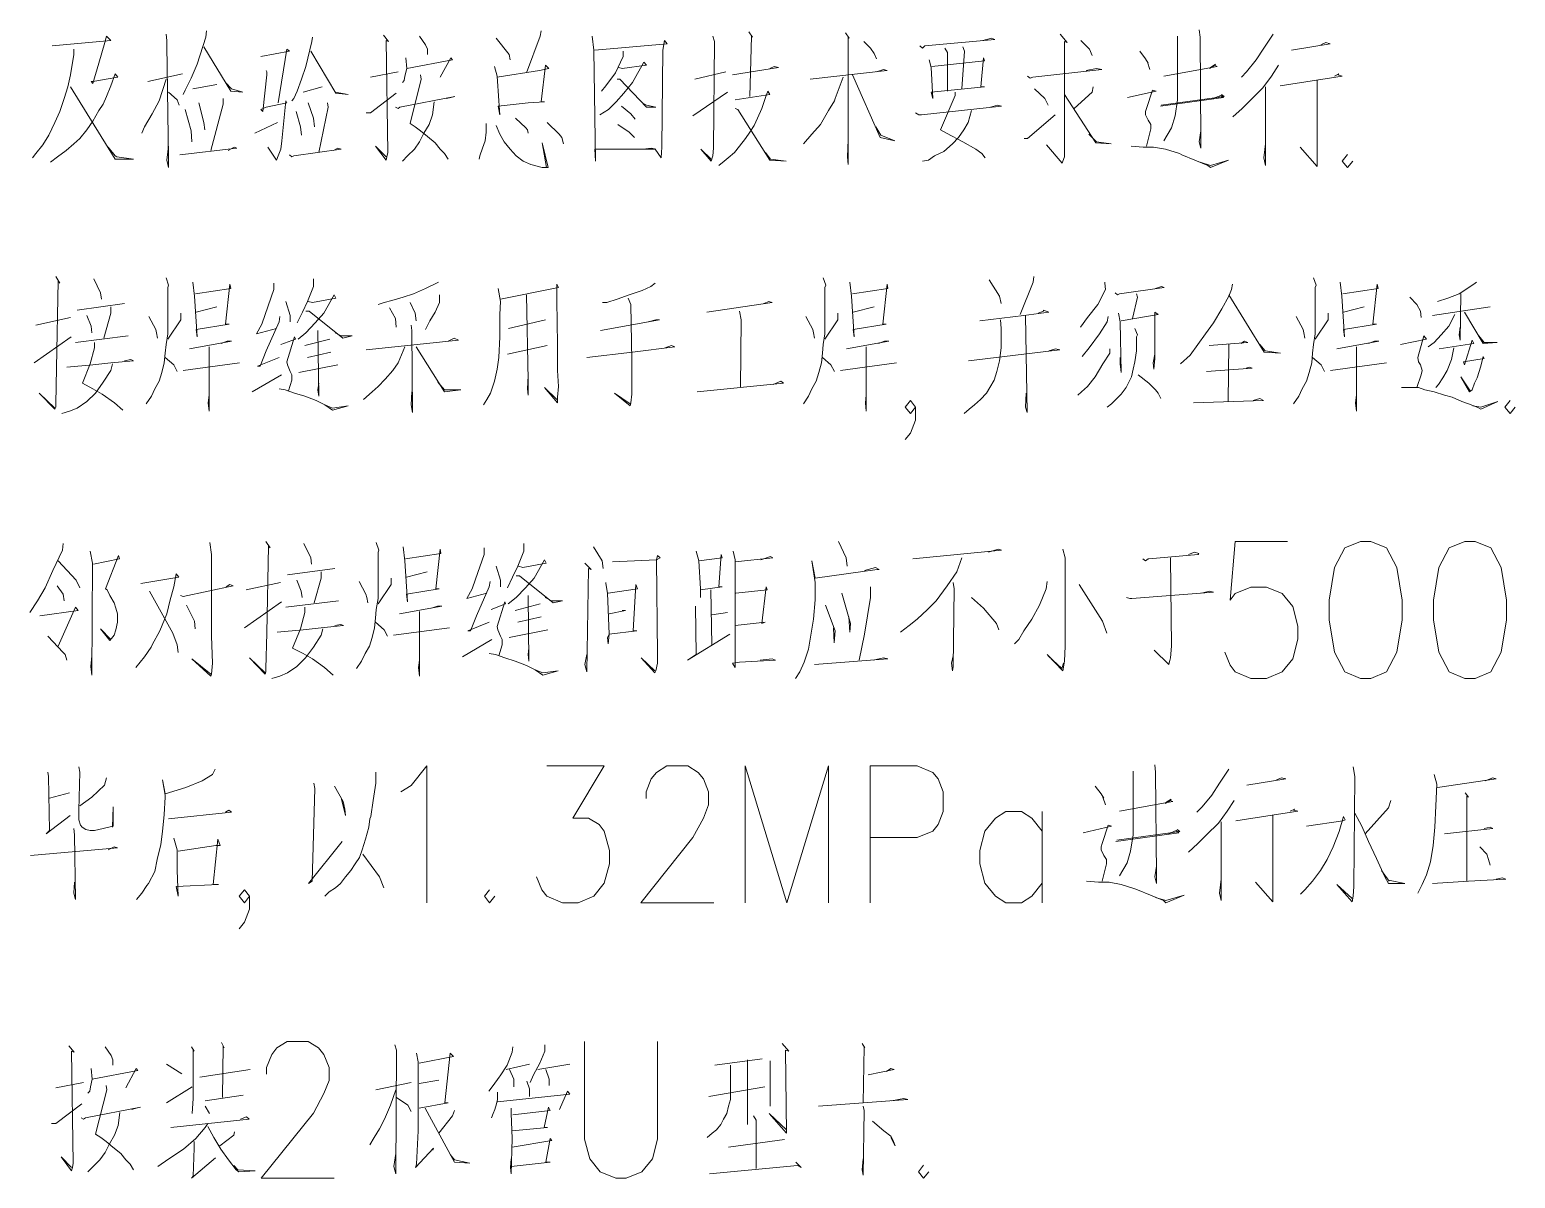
# Model space of a CAD drawing. Header units: millimetres. Extents: x 0 to 829, y 0 to 586.
# Drawn here: x 649.1 to 702.6, y 234.6 to 276 of the extents above; entities that cross this region are included whole.
import ezdxf

# ---------------------------------------------------------------- set-up
doc = ezdxf.new("R2010")
doc.units = ezdxf.units.MM

msp = doc.modelspace()

# ---------------------------------------------------------------- linework, layer by layer
at = {"color": 0, "lineweight": 0}
for points in [[(649.887222, 275.378333), (652.000361, 275.572361), (651.845139, 275.727583), (651.781639, 275.49475), (651.562917, 274.757444), (651.347722, 274.020139), (651.284222, 274.09775), (651.347722, 274.09775), (652.247306, 274.252972), (652.155583, 274.369389), (652.000361, 273.942528), (651.845139, 273.554472), (651.718139, 273.282833), (651.562917, 273.05), (651.347722, 272.661944), (651.129, 272.3515), (650.882056, 272.041056), (650.663333, 271.847028), (650.384639, 271.614194), (650.074194, 271.381361), (649.82725, 271.187333)], [(653.9865, 275.805194), (654.01825, 275.572361), (654.01825, 275.417139), (654.078222, 271.30375), (654.078222, 270.993306), (654.01825, 271.264944), (654.078222, 271.769417)], [(655.447, 275.921611), (655.41525, 275.688778), (655.104806, 274.718639), (654.886083, 274.214167), (654.670889, 273.787306), (654.607389, 273.632083)], [(659.264056, 275.688778), (659.235833, 275.533556), (659.017111, 274.641028), (658.861889, 274.175361), (658.706667, 273.7485), (658.583194, 273.476861), (658.519694, 273.39925)], [(661.811111, 275.766389), (661.998083, 275.533556), (661.906361, 275.572361), (661.966333, 271.536583), (661.934583, 271.381361), (661.906361, 271.264944), (661.532417, 271.769417), (661.906361, 271.381361)], [(663.116389, 275.727583), (663.331583, 275.417139), (663.395083, 275.261917), (663.395083, 275.067889)], [(665.878639, 275.649972), (666.344306, 275.067889), (666.376056, 274.873861)], [(667.494361, 275.921611), (667.462611, 275.727583), (666.965194, 274.408194)], [(669.325278, 275.727583), (669.388778, 275.223111), (669.452278, 271.226139), (669.420528, 271.653), (671.625389, 271.653), (671.470167, 271.691806), (671.159722, 271.653)], [(669.420528, 275.223111), (672.027556, 275.455944), (671.935833, 275.572361), (671.872333, 275.223111), (671.840583, 271.730611), (671.812361, 271.342556), (671.593639, 271.653)], [(673.675028, 275.727583), (673.735, 275.533556), (673.70325, 271.691806), (673.675028, 271.420167), (673.611528, 271.226139), (673.237583, 271.653), (673.611528, 271.30375)], [(674.976778, 275.882806), (675.103778, 275.688778), (675.072028, 275.727583), (675.008528, 273.554472)], [(678.455167, 275.844), (678.578639, 275.649972), (678.550417, 275.727583), (678.550417, 271.109722), (678.518667, 271.381361), (678.550417, 272.00225)], [(679.107806, 275.533556), (679.35475, 275.300722), (679.48175, 275.106694), (679.573472, 274.912667)], [(681.125694, 275.378333), (681.220944, 275.300722), (681.312667, 275.378333), (683.827972, 275.611167), (683.7045, 275.649972), (683.394056, 275.572361)], [(686.188056, 275.805194), (686.435, 275.49475), (686.343278, 275.533556), (686.343278, 271.924639), (686.343278, 271.653), (686.343278, 271.381361), (686.279778, 271.226139), (686.251556, 271.148528), (685.690639, 271.808222)], [(686.932417, 275.572361), (687.242861, 275.261917), (687.338111, 275.029083)], [(690.410806, 275.727583), (690.410806, 274.291778), (690.410806, 274.214167), (690.410806, 273.438056), (690.319083, 272.855972), (690.192083, 272.429111), (689.913389, 271.963444)], [(691.186917, 275.960417), (691.218667, 275.688778), (691.250417, 272.00225), (691.250417, 271.691806), (691.186917, 271.924639), (691.250417, 272.312694)], [(693.857444, 275.805194), (693.51525, 275.300722), (693.236556, 274.873861), (692.894361, 274.447), (692.707389, 274.252972)], [(650.663333, 275.261917), (650.663333, 275.067889), (650.539861, 274.330583), (650.448139, 273.903722), (650.321139, 273.476861), (650.165917, 273.011194), (649.982472, 272.623139), (649.76375, 272.157472), (649.545028, 271.808222), (649.298083, 271.497778), (649.174611, 271.342556)], [(655.35175, 275.339528), (656.314833, 273.7485), (656.74875, 273.709694), (656.346583, 273.826111), (656.127861, 274.058944)], [(657.401389, 274.990278), (658.427972, 275.184306), (658.332722, 275.261917), (658.022278, 273.321639)], [(659.204083, 275.184306), (660.103667, 273.670889), (660.537583, 273.632083), (660.071917, 273.709694)], [(670.443583, 275.184306), (670.443583, 274.990278), (670.164889, 274.408194), (669.822694, 273.942528), (669.667472, 273.7485)], [(682.025278, 275.300722), (682.120528, 275.1455), (682.120528, 273.7485)], [(682.677917, 275.339528), (682.741417, 275.184306), (682.646167, 273.826111)], [(689.045556, 275.184306), (689.26075, 274.912667), (689.356, 274.757444)], [(694.510083, 275.223111), (695.907083, 275.455944), (695.751861, 275.49475), (695.564889, 275.417139)], [(657.588361, 274.485806), (657.620111, 274.447), (657.620111, 274.330583), (657.464889, 273.011194), (657.401389, 273.088806), (657.588361, 273.166417), (658.332722, 273.321639), (658.3045, 273.39925), (658.149278, 271.963444), (658.117528, 271.653), (658.022278, 271.420167), (657.962306, 271.264944), (657.651861, 271.730611)], [(661.345444, 274.252972), (662.340278, 274.447)], [(662.618972, 274.951472), (662.650722, 274.563417), (662.587222, 274.291778), (662.555472, 274.136556), (662.4955, 274.058944)], [(662.650722, 274.563417), (664.294667, 274.873861), (664.234694, 274.951472), (663.86075, 274.252972)], [(665.818667, 274.641028), (665.910389, 274.291778), (665.973889, 273.39925), (666.002111, 272.894778), (665.942139, 273.205222), (667.028694, 273.321639), (667.617833, 273.360444), (667.494361, 273.360444), (667.649583, 274.679833), (667.773056, 274.563417), (667.430861, 274.485806), (665.910389, 274.252972)], [(670.288361, 274.602222), (670.411833, 274.563417), (671.283194, 274.679833), (671.187944, 274.79625), (670.785778, 274.058944), (670.475333, 273.670889), (670.196639, 273.360444), (669.917944, 273.088806), (669.6075, 272.894778)], [(673.022389, 274.175361), (674.140694, 274.447)], [(674.387639, 274.330583), (676.035111, 274.602222), (675.879889, 274.641028), (675.724667, 274.563417)], [(677.181639, 274.175361), (679.947417, 274.485806), (679.820417, 274.524611), (679.573472, 274.447)], [(681.467889, 274.873861), (681.531389, 274.602222), (681.591361, 273.476861), (681.531389, 273.709694), (683.454028, 273.903722), (683.330556, 273.903722), (683.425806, 274.951472), (683.454028, 274.835056), (681.559611, 274.641028)], [(685.00625, 274.291778), (685.1015, 274.214167), (685.193222, 274.252972), (687.676778, 274.524611), (687.493333, 274.563417), (687.119389, 274.485806)], [(689.32425, 274.79625), (689.415972, 274.524611)], [(689.913389, 274.291778), (691.839556, 274.641028), (691.747833, 274.679833), (691.776056, 274.718639), (691.592611, 274.602222)], [(689.913389, 274.291778), (691.839556, 274.641028), (691.747833, 274.679833), (691.560861, 274.563417)], [(694.044417, 274.679833), (693.797472, 274.291778), (693.4835, 273.864917), (693.049583, 273.438056), (692.739139, 273.127611), (692.396944, 272.817167)], [(650.539861, 273.903722), (652.155583, 271.30375), (652.808222, 271.30375), (652.215556, 271.381361), (652.155583, 271.420167), (651.905111, 271.730611)], [(653.9865, 274.175361), (653.739556, 273.39925), (653.489083, 272.933583), (653.210389, 272.467917), (653.118667, 272.235083)], [(653.333861, 274.09775), (654.575639, 274.369389)], [(654.949583, 273.826111), (655.817417, 273.981333)], [(659.60625, 273.903722), (658.925389, 273.709694)], [(663.148139, 274.330583), (663.176361, 274.175361), (662.774194, 272.584333), (662.961167, 272.467917), (663.148139, 272.312694), (663.395083, 272.118667), (663.673778, 271.885833), (663.86075, 271.653), (664.015972, 271.497778), (664.139444, 271.30375)], [(670.228389, 274.175361), (670.320111, 274.175361), (671.283194, 273.166417), (671.625389, 273.166417), (671.283194, 273.244028), (671.127972, 273.321639)], [(678.363444, 274.252972), (678.08475, 273.476861), (678.053, 273.39925), (677.834278, 273.05), (677.555583, 272.545528), (677.245139, 272.196278), (676.934694, 271.847028)], [(678.705639, 274.330583), (679.696944, 272.079861), (680.226111, 271.963444), (679.728694, 272.157472), (679.541722, 272.467917)], [(687.366333, 273.903722), (687.338111, 273.709694), (686.685472, 273.127611)], [(693.57875, 273.903722), (693.57875, 271.070917), (693.51525, 271.342556), (693.57875, 271.847028)], [(694.107917, 273.942528), (696.341, 274.291778), (696.185778, 274.330583), (696.217528, 274.369389), (696.062306, 274.291778)], [(695.441417, 274.136556), (695.441417, 272.584333), (695.441417, 271.264944), (695.441417, 271.032111), (694.820528, 271.730611)], [(654.078222, 273.709694), (654.388667, 273.438056), (654.452167, 273.244028)], [(656.036139, 273.476861), (656.036139, 273.282833), (655.602222, 271.614194)], [(661.190222, 272.972389), (661.345444, 272.972389), (662.276778, 273.670889)], [(662.245028, 273.166417), (662.340278, 273.127611), (662.40025, 273.166417), (664.389917, 273.554472), (664.234694, 273.515667), (664.079472, 273.476861)], [(672.958889, 272.855972), (674.200667, 273.709694)], [(674.479361, 273.438056), (675.724667, 273.632083), (675.661167, 273.7485), (675.569444, 273.515667), (675.442444, 273.127611), (675.287222, 272.778361), (675.16375, 272.506722), (675.008528, 272.273889), (674.853306, 272.041056), (674.638111, 271.769417), (674.451139, 271.536583), (674.232417, 271.342556), (674.077194, 271.226139), (673.890222, 271.070917)], [(682.399222, 273.709694), (682.399222, 273.593278), (681.870056, 272.3515), (682.088778, 272.235083), (682.677917, 271.924639), (683.143583, 271.653), (683.362306, 271.497778), (683.485778, 271.342556)], [(685.256722, 273.826111), (685.630667, 273.476861), (685.754139, 273.244028)], [(686.343278, 273.632083), (687.461583, 271.885833), (688.018972, 271.847028), (687.493333, 271.924639), (687.211111, 272.196278)], [(688.611639, 273.515667), (689.634694, 273.7485), (689.511222, 273.787306), (689.2925, 273.127611), (689.26075, 273.011194), (689.26075, 272.894778), (689.356, 272.70075), (689.447722, 272.545528), (689.447722, 272.390306), (689.2925, 271.769417)], [(689.789917, 273.205222), (692.058278, 273.515667), (691.963028, 273.593278), (691.684333, 273.476861)], [(689.821667, 273.244028), (692.0865, 273.554472), (691.994778, 273.632083)], [(654.670889, 273.088806), (654.886083, 272.312694), (654.917833, 271.924639)], [(655.164778, 273.321639), (655.35175, 272.623139), (655.3835, 272.3515)], [(658.674917, 273.011194), (658.830139, 272.467917), (658.861889, 272.157472)], [(659.108833, 273.321639), (659.295806, 272.778361), (659.327556, 272.467917)], [(659.793222, 273.321639), (659.824972, 273.166417), (659.482778, 271.536583)], [(663.645556, 273.360444), (663.582056, 272.894778), (663.458583, 272.545528), (663.271611, 272.235083), (663.116389, 271.924639), (662.929417, 271.653), (662.682472, 271.420167), (662.4955, 271.226139)], [(670.383611, 273.205222), (670.722278, 272.933583), (670.8775, 272.739556)], [(674.479361, 273.127611), (674.574611, 273.088806), (675.724667, 271.264944), (676.313806, 271.226139), (675.752889, 271.30375), (675.569444, 271.536583)], [(680.970472, 272.972389), (681.093944, 272.894778), (681.189194, 272.894778), (684.074917, 273.205222), (683.919694, 273.244028), (683.67275, 273.166417)], [(682.988361, 273.05), (682.864889, 272.623139), (682.709667, 272.3515), (682.522694, 272.079861), (682.3075, 271.847028), (681.997056, 271.575389), (681.654861, 271.420167), (681.436139, 271.264944), (681.220944, 271.226139)], [(684.882778, 272.041056), (685.00625, 272.041056), (686.001083, 272.894778)], [(657.186194, 272.235083), (657.994056, 272.623139)], [(665.508222, 272.584333), (665.508222, 272.273889), (665.476472, 271.963444), (665.381222, 271.691806), (665.2895, 271.420167), (665.25775, 271.30375)], [(665.878639, 272.506722), (666.002111, 272.196278), (666.157333, 271.924639), (666.376056, 271.653), (666.594778, 271.420167), (666.841722, 271.226139), (667.120417, 271.109722), (667.526111, 270.993306), (667.741306, 270.993306), (667.526111, 271.885833), (667.681333, 270.993306), (667.713083, 270.993306)], [(666.563028, 272.778361), (666.936972, 272.429111), (666.996944, 272.3515), (667.028694, 272.235083)], [(667.713083, 272.623139), (668.147, 272.196278), (668.238722, 272.079861), (668.302222, 271.847028)], [(670.256611, 272.545528), (670.662306, 272.273889), (670.849278, 272.079861)], [(688.735111, 271.769417), (689.169028, 271.730611), (689.542972, 271.730611), (689.976889, 271.653), (690.474306, 271.497778), (690.566028, 271.458972), (691.031694, 271.264944), (691.497361, 271.070917), (691.592611, 270.993306), (692.241722, 271.264944), (691.592611, 271.070917), (691.218667, 271.187333)], [(654.483917, 271.458972), (656.533556, 271.691806), (656.438306, 271.730611), (656.223111, 271.614194)], [(658.427972, 271.458972), (658.519694, 271.381361), (658.583194, 271.420167), (660.290639, 271.653), (660.167167, 271.691806), (660.011944, 271.614194)], [(696.5315, 271.4625), (696.341, 271.229667), (696.5315, 270.993306), (696.718472, 271.229667)], [(650.010694, 267.066889), (650.165917, 266.834056), (650.105944, 266.911667), (650.042444, 263.768417), (650.010694, 262.487833), (650.010694, 262.371417), (649.982472, 262.293806), (649.421556, 262.875889), (649.982472, 262.332611)], [(651.379472, 266.989278), (651.626417, 266.484806), (651.658167, 266.251972)], [(653.9865, 267.028083), (654.078222, 266.756444), (654.05, 266.678833), (654.05, 265.553472), (654.05, 265.010194), (653.9865, 264.622139), (653.95475, 264.311694), (653.923, 263.962444), (653.831278, 263.613194), (653.739556, 263.30275), (653.584333, 263.031111), (653.457333, 262.759472), (653.273889, 262.487833)], [(659.295806, 266.989278), (659.295806, 266.717639), (659.080611, 266.174361), (658.893639, 265.786306), (658.706667, 265.39825)], [(677.647306, 267.028083), (677.742556, 266.756444), (677.710806, 266.678833), (677.710806, 265.553472), (677.710806, 265.010194), (677.647306, 264.622139), (677.619083, 264.311694), (677.587333, 263.962444), (677.492083, 263.613194), (677.400361, 263.30275), (677.245139, 263.031111), (677.121667, 262.759472), (676.934694, 262.487833)], [(684.060806, 266.09675), (683.997306, 266.368389), (683.626889, 266.950472)], [(685.239083, 267.066889), (685.207333, 266.872861), (684.741667, 265.708694)], [(695.300306, 267.028083), (695.395556, 266.756444), (695.363806, 266.678833), (695.363806, 265.553472), (695.363806, 265.010194), (695.300306, 264.622139), (695.268556, 264.311694), (695.240333, 263.962444), (695.145083, 263.613194), (695.053361, 263.30275), (694.898139, 263.031111), (694.774667, 262.759472), (694.587694, 262.487833)], [(654.949583, 266.872861), (655.009556, 266.368389), (655.104806, 264.893778), (655.073056, 265.165417), (656.254861, 265.359444), (656.127861, 265.359444), (656.283083, 266.79525), (656.314833, 266.640028), (655.041306, 266.446)], [(657.867056, 266.834056), (657.867056, 266.601222), (657.556611, 265.708694), (657.433139, 265.359444), (657.246167, 265.010194), (657.962306, 265.204222)], [(659.108833, 266.174361), (659.264056, 266.135556), (660.103667, 266.290778), (660.040167, 266.407194), (659.66975, 265.7475), (659.359306, 265.39825), (659.017111, 265.049), (658.738417, 264.816167)], [(663.800778, 266.872861), (663.331583, 266.640028), (662.897667, 266.446), (662.52725, 266.329583), (662.121556, 266.213167), (661.842861, 266.135556), (661.624139, 266.057944)], [(663.829, 266.407194), (663.829, 266.135556), (663.673778, 265.786306), (663.486806, 265.475861), (663.331583, 265.165417)], [(665.942139, 266.640028), (666.033861, 266.174361), (666.002111, 265.708694), (666.002111, 264.893778), (665.973889, 264.156472), (665.910389, 263.729611), (665.818667, 263.30275), (665.663444, 262.875889), (665.536444, 262.643056), (665.412972, 262.449028)], [(666.033861, 266.251972), (668.11525, 266.678833), (668.05175, 266.79525), (668.05175, 266.213167), (668.0835, 264.622139), (668.0835, 263.807222), (668.0835, 263.690806), (668.11525, 263.108722), (668.0835, 262.720667), (668.0835, 262.526639), (667.617833, 263.069917), (668.05175, 262.643056)], [(666.965194, 266.407194), (667.028694, 263.341556), (667.028694, 262.798278), (666.996944, 263.031111), (667.028694, 263.496778)], [(671.593639, 266.834056), (671.438417, 266.717639), (671.127972, 266.562417), (670.662306, 266.407194), (670.228389, 266.251972), (669.854444, 266.135556), (669.699222, 266.135556)], [(678.610389, 266.872861), (678.673889, 266.368389), (678.765611, 264.893778), (678.733861, 265.165417), (679.915667, 265.359444), (679.792194, 265.359444), (679.947417, 266.79525), (679.975639, 266.640028), (678.705639, 266.446)], [(687.786139, 266.872861), (687.786139, 266.834056), (687.817889, 266.601222), (687.539194, 266.057944), (687.16525, 265.592278), (686.918306, 265.243028)], [(688.160083, 266.484806), (688.251806, 266.407194), (688.315306, 266.446), (689.9275, 266.678833), (689.835778, 266.717639), (689.617056, 266.640028)], [(688.936194, 266.446), (688.967944, 266.329583), (688.780972, 265.553472)], [(692.382833, 266.79525), (692.351083, 266.601222), (692.259361, 266.368389), (692.008889, 265.902722), (691.698444, 265.39825), (691.41975, 265.010194), (691.141056, 264.622139), (690.858833, 264.234083), (690.520167, 263.923639)], [(692.259361, 266.407194), (693.529361, 264.3505), (694.122028, 264.311694), (693.561111, 264.389306), (693.374139, 264.622139)], [(696.263389, 266.872861), (696.326889, 266.368389), (696.418611, 264.893778), (696.386861, 265.165417), (697.568667, 265.359444), (697.445194, 265.359444), (697.600417, 266.79525), (697.628639, 266.640028), (696.355111, 266.446)], [(701.170528, 266.872861), (701.075278, 266.79525), (700.549639, 266.446), (700.143944, 266.290778), (699.773528, 266.174361)], [(700.609611, 266.446), (700.581389, 264.777361), (700.549639, 264.971389), (700.581389, 265.243028)], [(650.786806, 265.863917), (652.49425, 266.09675)], [(652.000361, 265.980333), (652.000361, 265.7475), (651.749889, 264.854972)], [(655.073056, 265.786306), (655.817417, 265.980333)], [(658.3045, 266.174361), (658.459722, 265.669889), (658.459722, 265.437056)], [(662.029833, 265.941528), (662.245028, 265.553472), (662.276778, 265.243028)], [(662.774194, 266.135556), (662.961167, 265.7475), (662.992917, 265.475861)], [(670.630556, 266.290778), (670.722278, 266.057944), (670.754028, 264.040056), (670.754028, 263.380361), (670.754028, 262.837083), (670.722278, 262.526639), (670.694056, 262.410222), (670.133139, 262.875889), (670.694056, 262.487833)], [(673.456306, 265.786306), (675.816389, 266.135556), (675.692917, 266.174361), (675.505944, 266.09675)], [(678.733861, 265.786306), (679.48175, 265.980333)], [(696.386861, 265.786306), (697.13475, 265.980333)], [(698.778694, 266.329583), (699.025639, 266.057944), (699.152639, 265.825111), (699.180861, 265.592278)], [(699.586556, 265.669889), (701.667944, 265.980333)], [(649.298083, 265.320639), (650.539861, 265.592278)], [(651.129, 265.669889), (651.284222, 265.281833), (651.315972, 265.049)], [(653.365611, 265.631083), (653.612556, 265.165417), (653.644306, 265.049), (653.676056, 264.854972)], [(654.515667, 265.7475), (654.515667, 265.514667), (654.05, 264.816167)], [(658.085778, 265.631083), (658.054028, 265.437056), (657.588361, 264.389306), (657.369639, 263.846028), (657.277917, 263.846028), (658.054028, 264.156472)], [(659.017111, 265.825111), (659.140583, 265.825111), (660.350611, 264.854972), (660.692806, 264.932583), (660.290639, 264.932583), (660.071917, 265.049)], [(667.649583, 265.514667), (666.312556, 265.204222)], [(669.635722, 265.126611), (671.748861, 265.514667), (671.625389, 265.514667), (671.343167, 265.437056)], [(674.634583, 265.825111), (674.698083, 265.514667), (674.666333, 263.069917)], [(677.026417, 265.631083), (677.276889, 265.165417), (677.305111, 265.049), (677.336861, 264.854972)], [(678.176472, 265.7475), (678.176472, 265.514667), (677.710806, 264.816167)], [(684.029056, 265.514667), (684.060806, 265.204222), (684.060806, 264.505722), (683.997306, 264.040056), (683.905583, 263.652), (683.810333, 263.341556), (683.655111, 263.069917), (683.531639, 262.875889), (683.316444, 262.643056), (683.097722, 262.449028), (682.91075, 262.293806), (682.723778, 262.138583)], [(683.284694, 265.475861), (684.868667, 265.669889), (685.76825, 265.786306), (685.581278, 265.863917), (685.581278, 265.825111), (685.394306, 265.7475)], [(684.928639, 265.669889), (684.992139, 262.177389), (684.928639, 262.371417), (684.960389, 262.875889)], [(687.909611, 265.631083), (687.877861, 265.437056), (687.599167, 265.010194), (687.22875, 264.505722), (686.978278, 264.195278)], [(688.283556, 265.7475), (688.343528, 265.437056), (688.375278, 263.613194), (688.343528, 263.923639), (688.343528, 264.156472)], [(688.375278, 265.475861), (689.712306, 265.708694), (689.588833, 265.786306), (689.588833, 265.592278), (689.588833, 264.117667), (689.557083, 263.729611), (689.525333, 263.962444), (689.588833, 264.272889)], [(694.679417, 265.631083), (694.929889, 265.165417), (694.958111, 265.049), (694.989861, 264.854972)], [(695.829472, 265.7475), (695.829472, 265.514667), (695.363806, 264.816167)], [(700.394417, 265.708694), (700.175694, 265.281833), (699.897, 264.971389), (699.646528, 264.69975), (699.431333, 264.544528)], [(700.736611, 265.786306), (701.417472, 264.660944), (701.914889, 264.69975), (701.449222, 264.69975), (701.26225, 264.932583)], [(649.234583, 263.962444), (650.571611, 264.893778)], [(650.726833, 264.69975), (652.62125, 264.932583)], [(658.117528, 264.622139), (658.643167, 264.816167), (658.614944, 264.893778), (658.332722, 264.00125), (658.364472, 263.884833), (658.459722, 263.652), (658.519694, 263.535583), (658.519694, 263.341556), (658.396222, 262.9535)], [(659.884944, 264.816167), (658.985361, 264.583333)], [(659.451028, 265.126611), (659.482778, 262.759472), (659.451028, 262.992306), (659.482778, 263.225139)], [(661.190222, 264.428111), (664.513389, 264.777361), (664.358167, 264.854972), (664.139444, 264.738556)], [(662.805944, 265.320639), (662.837694, 265.126611), (662.865917, 262.177389), (662.805944, 262.449028), (662.837694, 262.914694)], [(688.872694, 265.204222), (688.967944, 264.971389), (688.936194, 264.893778), (688.936194, 264.389306), (688.872694, 264.00125), (688.812722, 263.729611), (688.749222, 263.457972), (688.653972, 263.263944), (688.56225, 263.069917), (688.375278, 262.837083), (688.220056, 262.681861), (688.033083, 262.487833), (687.877861, 262.371417)], [(698.4365, 264.622139), (699.367833, 264.816167), (699.276111, 264.932583), (699.057389, 264.156472), (699.089139, 264.00125), (699.152639, 263.884833), (699.212611, 263.690806), (699.180861, 263.535583), (699.025639, 263.069917)], [(651.407694, 264.69975), (651.407694, 264.505722), (651.252472, 263.923639), (650.973778, 263.225139), (651.347722, 263.031111), (651.689917, 262.837083), (652.123833, 262.526639), (652.434278, 262.255)], [(654.826111, 264.466917), (656.346583, 264.738556), (656.191361, 264.738556), (655.972639, 264.660944)], [(655.538722, 264.544528), (655.538722, 262.216194), (655.506972, 262.526639), (655.538722, 262.798278)], [(659.080611, 264.156472), (659.916694, 264.3505)], [(662.587222, 264.544528), (662.340278, 263.962444), (662.153306, 263.690806), (661.874611, 263.380361), (661.624139, 263.108722), (661.408944, 262.914694), (661.0985, 262.643056)], [(662.992917, 264.544528), (664.015972, 262.914694), (664.605111, 262.992306), (664.015972, 262.992306), (663.769028, 263.263944)], [(666.284333, 264.272889), (667.713083, 264.583333)], [(669.138306, 264.156472), (670.785778, 264.3505), (672.30625, 264.544528), (672.182778, 264.583333), (671.964056, 264.505722)], [(678.486917, 264.466917), (680.007389, 264.738556), (679.852167, 264.738556), (679.636972, 264.660944)], [(679.199528, 264.544528), (679.199528, 262.216194), (679.171306, 262.526639), (679.199528, 262.798278)], [(682.879, 264.040056), (686.170417, 264.428111), (686.015194, 264.466917), (685.76825, 264.389306)], [(687.973111, 264.466917), (687.973111, 264.311694), (687.722639, 263.923639), (687.443944, 263.457972), (687.16525, 263.108722), (686.946528, 262.914694), (686.823056, 262.798278)], [(691.543222, 264.583333), (692.940222, 264.69975), (692.81675, 264.738556), (692.693278, 264.660944)], [(692.259361, 264.622139), (692.227611, 262.565444)], [(696.139917, 264.466917), (697.660389, 264.738556), (697.505167, 264.738556), (697.289972, 264.660944)], [(696.852528, 264.544528), (696.852528, 262.216194), (696.820778, 262.526639), (696.852528, 262.798278)], [(700.362667, 264.505722), (700.270944, 264.078861), (700.115722, 263.690806), (699.9605, 263.419167), (699.805278, 263.186333), (699.710028, 263.069917)], [(699.8335, 264.466917), (701.075278, 264.660944), (701.015306, 264.777361), (700.736611, 263.884833), (700.704861, 264.00125), (701.449222, 264.117667), (701.417472, 264.195278), (701.32575, 263.846028), (701.202278, 263.419167), (701.107028, 263.225139), (701.015306, 262.992306), (700.920056, 262.914694), (700.609611, 263.457972), (700.951806, 262.9535)], [(652.060333, 263.923639), (652.000361, 263.690806), (651.718139, 263.263944), (651.439444, 262.875889), (651.129, 262.565444), (650.786806, 262.332611), (650.508111, 262.216194), (650.229417, 262.138583)], [(650.416389, 263.807222), (651.347722, 263.884833), (652.000361, 263.962444), (652.808222, 264.040056), (652.712972, 264.078861), (652.49425, 264.040056)], [(653.95475, 264.156472), (654.265194, 263.884833), (654.388667, 263.652)], [(654.607389, 263.690806), (656.625278, 263.962444)], [(660.167167, 263.884833), (658.770167, 263.613194)], [(677.619083, 264.156472), (677.929528, 263.884833), (678.053, 263.652)], [(678.268194, 263.690806), (680.289611, 263.962444)], [(691.4515, 263.652), (693.095444, 263.768417), (693.003722, 263.807222), (692.88025, 263.768417)], [(695.268556, 264.156472), (695.579, 263.884833), (695.706, 263.652)], [(695.921194, 263.690806), (697.939083, 263.962444)], [(657.090944, 262.914694), (658.14575, 263.535583)], [(673.114111, 262.914694), (676.218556, 263.225139), (676.126833, 263.30275), (675.848139, 263.186333)], [(688.996167, 263.535583), (689.370111, 263.225139), (689.617056, 262.992306), (689.712306, 262.875889), (689.804028, 262.681861)], [(658.054028, 263.031111), (658.27275, 262.992306), (658.614944, 262.875889), (658.985361, 262.759472), (659.391056, 262.60425), (659.7015, 262.449028), (659.980194, 262.255), (660.537583, 262.410222), (659.980194, 262.332611), (659.7015, 262.449028)], [(690.985833, 262.526639), (693.501139, 262.60425), (693.374139, 262.681861), (693.127194, 262.60425)], [(698.46825, 263.069917), (698.715194, 263.069917), (698.870417, 263.069917), (699.089139, 263.069917), (699.307861, 262.992306), (699.646528, 262.914694), (700.020472, 262.798278), (700.299167, 262.720667), (700.641361, 262.565444), (700.891833, 262.487833), (701.202278, 262.371417), (701.32575, 262.293806), (701.946639, 262.565444), (701.32575, 262.371417), (701.047056, 262.410222)], [(680.974, 262.371417), (680.787028, 262.138583), (680.600056, 262.371417), (680.787028, 262.607778), (680.974, 262.371417), (680.974, 261.902222), (680.787028, 261.433028), (680.600056, 261.200194)], [(702.384083, 262.607778), (702.193583, 262.371417), (702.384083, 262.138583), (702.571056, 262.371417)], [(650.285861, 257.450167), (650.254111, 257.217333), (649.911917, 256.480028), (649.633222, 255.859139), (649.354528, 255.393472), (649.075833, 254.966611)], [(655.563417, 257.488972), (655.626917, 257.062111), (655.626917, 254.1905), (655.626917, 254.112889), (655.658667, 253.14275), (655.626917, 252.754694), (655.595167, 252.677083), (654.910778, 253.297972), (655.595167, 252.754694)], [(657.581306, 257.527778), (657.736528, 257.294944), (657.676556, 257.372556), (657.613056, 254.229306), (657.581306, 252.948722), (657.581306, 252.832306), (657.553083, 252.754694), (656.992167, 253.336778), (657.553083, 252.7935)], [(658.950083, 257.450167), (659.197028, 256.945694), (659.228778, 256.712861)], [(661.557111, 257.488972), (661.652361, 257.217333), (661.620611, 257.139722), (661.620611, 256.014361), (661.620611, 255.471083), (661.557111, 255.083028), (661.525361, 254.772583), (661.497139, 254.423333), (661.401889, 254.074083), (661.310167, 253.763639), (661.154944, 253.492), (661.027944, 253.220361), (660.8445, 252.948722)], [(662.520194, 257.33375), (662.583694, 256.829278), (662.675417, 255.354667), (662.643667, 255.626306), (663.825472, 255.820333), (663.698472, 255.820333), (663.853694, 257.256139), (663.885444, 257.100917), (662.611917, 256.906889)], [(666.866417, 257.450167), (666.866417, 257.178528), (666.651222, 256.63525), (666.46425, 256.247194), (666.277278, 255.859139)], [(669.381722, 257.33375), (669.692167, 256.829278), (669.723917, 256.557639)], [(678.201167, 257.527778), (678.479861, 256.945694), (678.511611, 256.63525)], [(694.365444, 257.527778), (692.488667, 257.527778), (692.301694, 255.418167), (692.488667, 255.651), (693.053111, 255.887361), (693.614028, 255.887361), (694.178472, 255.651), (694.555944, 255.181806), (694.742917, 254.47625), (694.742917, 254.007056), (694.555944, 253.305028), (694.178472, 252.835833), (693.614028, 252.599472), (693.053111, 252.599472), (692.488667, 252.835833), (692.301694, 253.068667), (692.114722, 253.537861)], [(650.098889, 256.829278), (650.751528, 256.130778), (650.875, 255.859139)], [(651.248944, 257.178528), (651.340667, 256.751667), (651.308917, 252.715889), (651.280694, 253.026333), (651.308917, 253.414389)], [(651.372417, 256.712861), (652.30375, 256.906889), (652.272, 257.023306), (651.806333, 255.820333), (651.869833, 255.781528), (651.961556, 255.5875), (652.116778, 255.315861), (652.180278, 255.121833), (652.24025, 254.927806), (652.24025, 254.617361), (652.180278, 254.345722), (652.116778, 254.151694), (652.025056, 254.035278), (651.961556, 253.957667), (651.619361, 254.384528), (651.993306, 253.996472)], [(665.437667, 257.294944), (665.437667, 257.062111), (665.127222, 256.169583), (665.00375, 255.820333), (664.816778, 255.471083), (665.532917, 255.665111)], [(666.679444, 256.63525), (666.838194, 256.596444), (667.674278, 256.751667), (667.614306, 256.868083), (667.240361, 256.208389), (666.929917, 255.859139), (666.587722, 255.509889), (666.309028, 255.277056)], [(670.066111, 256.790472), (671.650083, 256.868083), (671.681833, 257.023306), (671.773556, 256.945694), (671.650083, 256.868083), (671.681833, 253.453194), (671.681833, 253.14275), (671.618333, 252.871111), (671.586583, 252.7935), (671.089167, 253.336778), (671.586583, 252.871111)], [(673.078833, 257.178528), (673.170556, 256.829278), (673.234056, 255.820333), (673.234056, 255.509889), (673.234056, 255.781528), (674.010167, 255.897944), (673.886694, 255.897944), (673.978417, 257.062111), (674.010167, 256.945694), (673.170556, 256.829278)], [(674.412333, 257.178528), (674.475833, 256.868083), (674.475833, 255.083028), (674.475833, 254.966611), (674.475833, 253.996472), (674.475833, 252.987528), (674.380583, 253.14275), (674.631056, 253.181556), (675.936333, 253.259167), (675.809333, 253.297972), (675.375417, 253.259167)], [(674.475833, 256.790472), (675.841083, 256.945694), (675.749361, 256.9845), (675.407167, 256.868083)], [(679.1325, 256.480028), (679.538194, 256.596444), (679.661667, 256.518833), (679.598167, 256.518833), (677.361556, 256.208389), (677.238083, 256.829278), (677.361556, 256.053167), (677.361556, 255.432278), (677.301583, 254.733778), (677.206333, 254.151694), (677.114611, 253.647222), (676.959389, 253.181556), (676.804167, 252.832306), (676.648944, 252.599472)], [(682.642639, 256.945694), (682.455667, 256.441222), (682.113472, 255.93675), (681.711306, 255.393472), (681.400861, 255.083028), (681.026917, 254.733778), (680.748222, 254.500944), (680.437778, 254.268111)], [(680.871694, 256.906889), (684.071389, 257.217333), (683.947917, 257.256139), (683.605722, 257.139722)], [(686.27625, 257.256139), (686.367972, 256.945694), (686.367972, 253.763639), (686.336222, 253.220361), (686.27625, 252.871111), (685.715333, 253.453194)], [(689.161972, 256.906889), (689.257222, 256.829278), (689.348944, 256.906889), (689.380694, 256.906889), (691.151639, 257.062111), (691.179861, 257.100917), (691.024639, 257.139722), (690.809444, 257.062111)], [(690.156806, 256.945694), (690.188556, 253.763639), (690.156806, 253.336778), (690.093306, 253.103944), (689.567667, 253.608417), (690.093306, 253.103944), (690.125056, 253.220361)], [(653.079861, 256.014361), (654.445111, 256.247194), (654.353389, 256.363611), (654.261667, 255.897944), (654.134667, 255.432278), (654.011194, 254.927806), (653.76425, 254.306917), (653.485556, 253.802444), (653.453806, 253.724833), (653.203333, 253.375583), (652.892889, 252.987528)], [(658.357417, 256.324806), (660.068389, 256.557639)], [(659.570972, 256.441222), (659.570972, 256.208389), (659.3205, 255.315861)], [(662.643667, 256.247194), (663.388028, 256.441222)], [(665.875111, 256.63525), (666.030333, 256.130778), (666.030333, 255.897944)], [(666.587722, 256.286), (666.711194, 256.286), (667.92475, 255.315861), (668.263417, 255.393472), (667.86125, 255.393472), (667.642528, 255.509889)], [(669.071278, 256.751667), (669.29, 256.518833), (669.19475, 256.557639), (669.134778, 252.832306), (669.071278, 253.103944), (669.134778, 253.453194)], [(650.067139, 255.93675), (650.285861, 255.626306), (650.317611, 255.393472)], [(653.390306, 255.742722), (654.229917, 254.229306), (654.385139, 253.802444), (654.416889, 253.530806)], [(654.508611, 255.5875), (654.600333, 255.548694), (656.403028, 255.93675), (656.279556, 255.975556), (656.156083, 255.897944)], [(656.868694, 255.781528), (658.110472, 256.053167)], [(658.699611, 256.130778), (658.854833, 255.742722), (658.886583, 255.509889)], [(660.936222, 256.091972), (661.183167, 255.626306), (661.214917, 255.509889), (661.246667, 255.315861)], [(662.086278, 256.208389), (662.086278, 255.975556), (661.620611, 255.277056)], [(665.656389, 256.091972), (665.624639, 255.897944), (665.158972, 254.850194), (664.943778, 254.306917), (664.848528, 254.306917), (665.624639, 254.617361)], [(669.819167, 256.053167), (669.819167, 256.014361), (669.879139, 255.665111), (669.942639, 254.1905), (669.910889, 253.84125), (669.879139, 254.074083), (669.942639, 254.1905), (670.933944, 254.306917), (670.810472, 254.306917), (670.905722, 255.975556), (670.965694, 255.820333), (669.910889, 255.665111)], [(673.604472, 255.781528), (673.636222, 253.802444)], [(674.507583, 255.665111), (675.625889, 255.781528), (675.594139, 255.897944), (675.438917, 254.578556), (675.562389, 254.617361), (674.475833, 254.500944)], [(679.351222, 255.897944), (679.351222, 255.509889), (679.1325, 254.1905), (678.945528, 253.259167)], [(682.332194, 256.053167), (682.363944, 255.820333), (682.332194, 253.026333), (682.300444, 252.871111), (682.268694, 253.14275), (682.332194, 253.414389)], [(685.715333, 256.091972), (685.683583, 255.820333), (685.436639, 255.23825), (685.157944, 254.733778), (684.87925, 254.306917), (684.692278, 253.996472), (684.537056, 253.84125)], [(686.865389, 255.975556), (687.705, 254.656167), (687.860222, 254.229306)], [(688.572833, 255.509889), (688.696306, 255.471083), (688.759806, 255.471083), (691.709028, 255.703917), (691.553806, 255.742722), (691.275111, 255.665111)], [(654.727333, 255.23825), (655.006028, 254.656167), (655.037778, 254.384528)], [(656.805194, 254.423333), (658.142222, 255.354667)], [(658.297444, 255.160639), (660.191861, 255.393472)], [(662.396722, 254.927806), (663.917194, 255.199444), (663.761972, 255.199444), (663.54325, 255.121833)], [(665.688139, 255.083028), (666.213778, 255.277056), (666.185556, 255.354667), (665.903333, 254.462139), (665.935083, 254.345722), (666.030333, 254.112889), (666.090306, 253.996472), (666.090306, 253.802444), (665.966833, 253.414389)], [(667.459083, 255.277056), (666.555972, 255.044222)], [(667.021639, 255.5875), (667.053389, 253.220361), (667.021639, 253.453194), (667.053389, 253.686028)], [(673.047083, 255.199444), (673.078833, 253.453194), (672.768389, 253.259167), (674.288861, 254.1905)], [(677.7355, 255.23825), (678.077694, 254.306917), (678.045944, 253.880056), (678.014194, 254.423333)], [(678.324639, 255.665111), (678.635083, 254.578556), (678.606861, 254.268111), (678.575111, 254.811389)], [(683.976139, 254.345722), (683.884417, 254.578556), (683.41875, 255.121833), (682.984833, 255.509889)], [(649.44625, 254.850194), (650.815028, 255.044222), (650.719778, 255.160639), (650.098889, 253.763639)], [(658.981833, 255.160639), (658.981833, 254.966611), (658.826611, 254.384528), (658.544389, 253.686028), (658.918333, 253.492), (659.260528, 253.297972), (659.694444, 252.987528), (660.004889, 252.715889)], [(663.109333, 255.005417), (663.109333, 252.677083), (663.077583, 252.987528), (663.109333, 253.259167)], [(666.651222, 254.617361), (667.487306, 254.811389)], [(669.942639, 254.927806), (670.531778, 255.044222), (670.440056, 255.044222), (670.408306, 255.044222)], [(673.636222, 254.889), (674.197139, 254.966611)], [(649.724944, 254.112889), (650.285861, 253.530806), (650.349361, 253.453194), (650.409333, 253.259167)], [(659.630944, 254.384528), (659.570972, 254.151694), (659.292278, 253.724833), (659.010056, 253.336778), (658.699611, 253.026333), (658.357417, 252.7935), (658.078722, 252.677083), (657.800028, 252.599472)], [(657.987, 254.268111), (658.918333, 254.345722), (659.570972, 254.423333), (660.378833, 254.500944), (660.283583, 254.53975), (660.068389, 254.500944)], [(661.525361, 254.617361), (661.835806, 254.345722), (661.962806, 254.112889)], [(662.178, 254.151694), (664.195889, 254.423333)], [(667.737778, 254.345722), (666.340778, 254.074083)], [(664.661556, 253.375583), (665.719889, 253.996472)], [(665.624639, 253.492), (665.843361, 253.453194), (666.185556, 253.336778), (666.555972, 253.220361), (666.961667, 253.065139), (667.272111, 252.909917), (667.550806, 252.715889), (668.108194, 252.871111), (667.550806, 252.7935), (667.272111, 252.909917)], [(677.333333, 253.103944), (679.972111, 253.297972), (679.816889, 253.336778), (679.442944, 253.259167)], [(685.747083, 253.414389), (686.2445, 252.948722), (686.308, 253.14275)], [(650.84325, 249.410361), (650.875, 249.216333), (650.84325, 247.854611), (650.84325, 247.505361), (650.90675, 247.311333), (650.97025, 247.233722), (651.093722, 247.156111), (651.248944, 247.117306), (651.404167, 247.117306), (652.085028, 247.272528), (652.085028, 247.971028), (652.056806, 247.233722)], [(655.750389, 249.33275), (655.658667, 249.138722), (655.284722, 248.905889), (654.695583, 248.673056), (653.951222, 248.436694), (653.855972, 248.944694), (653.951222, 248.397889), (653.951222, 248.320278), (653.919472, 247.699389), (653.855972, 247.0785), (653.796, 246.612833), (653.669, 246.069556), (653.577278, 245.642694), (653.358556, 245.215833), (653.298583, 245.138222), (653.111611, 244.866583), (652.924639, 244.63375)], [(662.442583, 248.50725), (662.816528, 248.743611), (663.380972, 249.449167), (663.380972, 244.517333)], [(667.698972, 249.449167), (669.76625, 249.449167), (668.637361, 247.568861), (669.201806, 247.568861), (669.579278, 247.336028), (669.76625, 247.099667), (669.953222, 246.397639), (669.953222, 245.924917), (669.76625, 245.222889), (669.388778, 244.753694), (668.827861, 244.517333), (668.263417, 244.517333), (667.698972, 244.753694), (667.512, 244.986528), (667.325028, 245.455722)], [(671.269083, 248.274417), (671.269083, 248.50725), (671.456056, 248.976444), (671.643028, 249.212806), (672.0205, 249.449167), (672.771917, 249.449167), (673.145861, 249.212806), (673.332833, 248.976444), (673.523333, 248.50725), (673.523333, 248.038056), (673.332833, 247.568861), (672.958889, 246.866833), (671.078583, 244.517333), (673.710306, 244.517333)], [(674.835667, 244.517333), (674.835667, 249.449167), (676.3385, 244.517333), (677.841333, 249.449167), (677.841333, 244.517333)], [(679.344167, 244.517333), (679.344167, 249.449167), (681.033972, 249.449167), (681.598417, 249.212806), (681.785389, 248.976444), (681.972361, 248.50725), (681.972361, 247.805222), (681.785389, 247.336028), (681.598417, 247.099667), (681.033972, 246.866833), (679.344167, 246.866833)], [(689.588833, 249.487972), (689.617056, 249.216333), (689.648806, 245.526278), (689.648806, 245.215833), (689.588833, 245.448667), (689.648806, 245.836722)], [(692.259361, 249.33275), (691.917167, 248.828278), (691.638472, 248.397889), (691.296278, 247.971028), (691.109306, 247.777)], [(696.729056, 249.410361), (696.792556, 249.061111), (696.760806, 245.099417), (696.729056, 244.750167), (696.697306, 244.556139), (696.139917, 245.177028), (696.697306, 244.672556)], [(649.724944, 249.216333), (649.756694, 249.061111), (649.788444, 247.117306), (649.664972, 247.000889), (650.532806, 247.660583)], [(651.838083, 249.022306), (651.774583, 248.750667), (651.308917, 248.320278), (650.875, 248.009833)], [(659.306389, 248.828278), (659.338139, 248.63425), (659.242889, 245.293444), (659.119417, 245.215833), (660.329444, 246.72925)], [(661.543, 249.216333), (661.543, 248.905889), (661.543, 248.828278), (661.44775, 248.203861), (661.356028, 247.621778), (661.324278, 247.544167), (661.292528, 247.233722), (661.169056, 246.806861), (661.045583, 246.418806), (660.950333, 246.147167), (660.795111, 245.914333), (660.639889, 245.6815), (660.452917, 245.448667), (660.269472, 245.215833), (660.0825, 245.060611), (659.863778, 244.905389), (659.708556, 244.750167)], [(688.812722, 249.255139), (688.812722, 247.815806), (688.812722, 247.738194), (688.812722, 246.962083), (688.717472, 246.38), (688.594, 245.953139), (688.315306, 245.487472)], [(692.908472, 248.750667), (694.309, 248.9835), (694.153778, 249.022306), (693.966806, 248.944694)], [(699.650056, 249.138722), (699.741778, 248.789472), (699.710028, 248.009833), (699.678278, 247.233722), (699.618306, 246.574028), (699.523056, 245.991944), (699.367833, 245.526278), (699.212611, 245.177028), (699.057389, 244.866583)], [(699.773528, 248.673056), (701.883139, 248.9835), (701.759667, 249.022306), (701.480972, 248.905889)], [(650.504583, 248.4755), (649.788444, 248.281472)], [(660.05075, 248.711861), (660.361194, 248.165056), (660.424694, 247.893417), (660.452917, 247.660583), (660.297694, 248.242667)], [(687.443944, 248.711861), (687.662667, 248.436694), (687.754389, 248.281472)], [(687.722639, 248.320278), (687.817889, 248.048639)], [(688.315306, 247.815806), (690.237944, 248.165056), (690.146222, 248.203861), (690.177972, 248.242667), (689.991, 248.12625)], [(700.764833, 248.4755), (700.891833, 248.320278), (700.828333, 248.359083), (700.828333, 245.293444)], [(654.074694, 247.544167), (656.339528, 247.777), (656.247806, 247.854611), (656.124333, 247.777)], [(685.538944, 247.099667), (685.165, 247.568861), (684.787528, 247.805222), (684.226611, 247.805222), (683.849139, 247.568861), (683.475194, 247.099667), (683.288222, 246.397639), (683.288222, 245.924917), (683.475194, 245.222889), (683.849139, 244.753694), (684.226611, 244.517333), (684.787528, 244.517333), (685.165, 244.753694), (685.538944, 245.222889)], [(685.538944, 247.805222), (685.538944, 244.517333)], [(688.315306, 247.815806), (690.237944, 248.165056), (690.146222, 248.203861), (689.95925, 248.087444)], [(692.442806, 248.203861), (692.195861, 247.815806), (691.885417, 247.388944), (691.4515, 246.962083), (691.141056, 246.651639), (690.798861, 246.341194)], [(692.506306, 247.466556), (694.742917, 247.815806), (694.587694, 247.854611), (694.619444, 247.893417), (694.464222, 247.815806)], [(696.792556, 247.738194), (697.0395, 247.272528), (697.289972, 246.72925), (697.568667, 246.108361), (697.879111, 245.448667), (698.002583, 245.215833), (698.591722, 245.215833), (698.002583, 245.33225)], [(698.094306, 248.203861), (698.002583, 247.932222), (697.162972, 247.000889)], [(650.659806, 247.194917), (650.688028, 246.962083), (650.719778, 244.63375), (650.659806, 244.866583), (650.688028, 245.254639)], [(687.010028, 247.039694), (688.036611, 247.272528), (687.909611, 247.311333), (687.694417, 246.651639), (687.662667, 246.535222), (687.662667, 246.418806), (687.754389, 246.224778), (687.849639, 246.069556), (687.849639, 245.914333), (687.694417, 245.293444)], [(688.220056, 246.768056), (690.488417, 247.0785), (690.393167, 247.156111)], [(691.977139, 247.42775), (691.977139, 244.594944), (691.917167, 244.866583), (691.977139, 245.371056)], [(693.843333, 247.660583), (693.843333, 246.108361), (693.843333, 244.788972), (693.843333, 244.556139), (693.218917, 245.254639)], [(695.053361, 247.272528), (696.358639, 247.466556), (696.450361, 247.505361), (696.386861, 247.621778), (696.231639, 247.0785), (696.016444, 246.535222), (695.797722, 246.069556), (695.550778, 245.6815), (695.268556, 245.293444), (694.989861, 244.983), (694.834639, 244.827778)], [(700.020472, 247.000889), (701.759667, 247.194917), (701.667944, 247.233722), (701.449222, 247.194917)], [(654.261667, 246.845667), (654.385139, 246.418806), (654.385139, 245.6815), (654.416889, 244.750167), (654.353389, 245.099417), (655.873861, 245.177028), (655.686889, 245.177028), (655.845639, 246.806861), (655.937361, 246.574028), (655.782139, 246.574028), (654.416889, 246.38)], [(688.191833, 246.72925), (690.456667, 247.039694), (690.364944, 247.117306), (690.082722, 247.000889)], [(649.104056, 246.224778), (652.24025, 246.496417), (652.116778, 246.535222), (651.901583, 246.418806)], [(661.821694, 245.060611), (661.666472, 245.448667), (661.073806, 246.263583)], [(701.294, 246.535222), (701.540944, 246.263583), (701.604444, 246.069556), (701.667944, 245.875528)], [(697.755639, 245.6815), (698.034333, 245.293444)], [(687.1335, 245.293444), (687.567417, 245.254639), (687.941361, 245.254639), (688.375278, 245.177028), (688.872694, 245.021806), (688.967944, 244.983), (689.433611, 244.788972), (689.899278, 244.594944), (689.991, 244.517333), (690.643639, 244.788972), (689.991, 244.594944), (689.617056, 244.711361)], [(699.586556, 245.215833), (700.891833, 245.293444), (702.225333, 245.371056), (702.101861, 245.409861), (701.883139, 245.371056)], [(656.995694, 244.753694), (656.808722, 244.517333), (656.62175, 244.753694), (656.808722, 244.986528), (656.995694, 244.753694), (656.995694, 244.2845), (656.808722, 243.815306), (656.62175, 243.578944)], [(665.635222, 244.986528), (665.44825, 244.753694), (665.635222, 244.517333), (665.822194, 244.753694)], [(650.486944, 239.366778), (650.673917, 239.133944), (650.582194, 239.17275), (650.642167, 235.136972), (650.613944, 234.98175), (650.582194, 234.865333), (650.20825, 235.369806), (650.582194, 234.98175)], [(651.792222, 239.327972), (652.010944, 239.017528), (652.070917, 238.862306), (652.070917, 238.668278)], [(654.896667, 239.327972), (654.991917, 239.17275), (654.960167, 239.211556), (654.960167, 237.465306), (654.928417, 236.922028)], [(655.983222, 239.483194), (656.078472, 239.289167), (656.046722, 239.366778), (656.014972, 237.504111)], [(657.602472, 238.34725), (657.602472, 238.583611), (657.789444, 239.052806), (657.976417, 239.289167), (658.350361, 239.522), (659.101778, 239.522), (659.47925, 239.289167), (659.666222, 239.052806), (659.853194, 238.583611), (659.853194, 238.114417), (659.666222, 237.645222), (659.292278, 236.939667), (657.411972, 234.593694), (660.043694, 234.593694)], [(662.223861, 239.405583), (662.287361, 239.211556), (662.255611, 234.748917), (662.192111, 235.020556), (662.255611, 235.486222)], [(666.478361, 239.327972), (666.446611, 239.133944), (666.263167, 238.668278), (666.012694, 238.280222), (665.980944, 238.241417), (665.76575, 237.930972), (665.610528, 237.736944)], [(667.628417, 239.405583), (667.628417, 239.17275), (667.441444, 238.745889), (667.222722, 238.319028), (667.09925, 238.047389)], [(669.057167, 239.522), (669.057167, 236.001278), (669.244139, 235.295722), (669.618083, 234.826528), (670.182528, 234.593694), (670.56, 234.593694), (671.120917, 234.826528), (671.498389, 235.295722), (671.685361, 236.001278), (671.685361, 239.522)], [(676.169167, 239.444389), (676.416111, 239.17275), (676.292639, 239.211556), (676.324389, 236.223528), (675.7035, 236.922028), (676.324389, 236.339944)], [(679.054889, 239.444389), (679.150139, 239.289167), (679.118389, 239.327972), (679.086639, 237.310083)], [(653.997083, 238.707083), (654.554472, 238.357833)], [(662.999972, 239.095139), (663.063472, 238.784694), (663.063472, 237.465306), (663.063472, 237.387694), (663.063472, 236.37875), (663.063472, 236.301139), (662.999972, 235.098167), (662.968222, 234.98175), (663.620861, 235.68025), (663.592639, 235.602639)], [(663.095222, 238.745889), (664.337, 238.978722), (664.213528, 239.095139), (664.026556, 237.310083), (664.150028, 237.310083), (663.095222, 237.116056)], [(666.231417, 238.513056), (667.0675, 238.707083)], [(667.377944, 238.513056), (668.528, 238.707083)], [(674.3065, 238.668278), (674.3065, 237.698139), (674.3065, 237.4265), (674.243, 237.193667), (674.183028, 236.922028), (674.056028, 236.728), (673.964306, 236.533972), (673.809083, 236.339944), (673.653861, 236.223528), (673.466889, 236.068306)], [(673.745583, 238.668278), (675.453028, 238.901111)], [(674.927389, 238.862306), (674.927389, 236.533972)], [(675.73525, 238.8235), (675.73525, 237.193667)], [(651.294806, 238.551861), (651.326556, 238.163806), (651.263056, 237.892167), (651.234833, 237.736944), (651.171333, 237.659333)], [(651.326556, 238.163806), (652.974028, 238.47425), (652.910528, 238.551861), (652.536583, 237.853361)], [(655.207111, 238.241417), (657.009806, 238.513056)], [(663.095222, 238.008583), (663.807833, 238.125)], [(666.354889, 238.513056), (666.510111, 238.163806), (666.510111, 237.892167)], [(666.975778, 238.086194), (667.0675, 237.814556), (667.0675, 237.542917)], [(667.660167, 238.513056), (667.783639, 238.163806), (667.783639, 237.930972)], [(679.273611, 238.319028), (680.204944, 238.513056), (680.081472, 238.551861), (679.92625, 238.435444)], [(650.021278, 237.853361), (651.016111, 238.047389)], [(651.823972, 237.930972), (651.855722, 237.77575), (651.450028, 236.184722), (651.637, 236.068306), (651.823972, 235.913083), (652.070917, 235.719056), (652.353139, 235.486222), (652.536583, 235.253389), (652.691806, 235.098167), (652.818806, 234.904139)], [(653.997083, 237.310083), (654.928417, 237.892167)], [(655.394083, 237.387694), (656.759333, 237.581722)], [(662.255611, 237.77575), (662.068639, 237.232472), (661.853444, 236.728), (661.666472, 236.37875), (661.4795, 236.068306), (661.324278, 235.796667)], [(662.813, 238.047389), (661.543, 237.77575)], [(665.920972, 237.698139), (665.920972, 237.4265), (665.889222, 237.271278), (665.825722, 237.07725), (665.76575, 236.922028), (665.70225, 236.766806)], [(665.920972, 237.348889), (668.528, 237.620528), (668.436278, 237.736944), (668.154056, 237.07725)], [(673.530389, 237.542917), (675.548278, 237.892167)], [(649.866056, 236.572778), (650.021278, 236.572778), (650.952611, 237.271278)], [(650.924389, 236.766806), (651.016111, 236.728), (651.079611, 236.766806), (653.06575, 237.154861), (652.910528, 237.116056), (652.755306, 237.07725)], [(655.394083, 237.193667), (655.549306, 236.922028)], [(662.287361, 237.504111), (662.689528, 237.232472), (662.813, 236.999639)], [(663.310417, 237.116056), (664.36875, 235.175778), (664.926139, 235.136972), (664.36875, 235.253389), (664.213528, 235.447417)], [(664.36875, 237.038444), (664.30525, 236.844417), (663.807833, 236.223528)], [(666.418389, 237.116056), (666.418389, 236.922028), (666.446611, 236.0295), (666.418389, 234.748917), (666.386639, 234.98175), (666.418389, 235.292194)], [(666.478361, 236.883222), (667.815389, 237.038444), (667.751889, 237.154861), (667.596667, 236.417556), (667.720139, 236.417556), (666.446611, 236.301139)], [(677.474444, 237.193667), (680.702361, 237.4265), (680.547139, 237.465306), (680.113222, 237.387694)], [(679.086639, 237.193667), (679.118389, 237.038444), (679.086639, 234.710111), (679.054889, 234.904139), (679.086639, 235.292194)], [(652.321389, 236.960833), (652.257889, 236.495167), (652.134417, 236.145917), (651.947444, 235.835472), (651.792222, 235.525028), (651.60525, 235.253389), (651.358306, 235.020556), (651.171333, 234.826528)], [(655.489333, 236.572778), (655.394083, 236.417556), (655.051889, 236.0295), (654.617972, 235.641444), (654.088806, 235.292194), (653.686639, 235.020556)], [(654.152306, 236.417556), (656.978056, 236.728), (656.886333, 236.805611), (656.667611, 236.728)], [(655.489333, 236.456361), (655.704528, 236.068306), (655.955, 235.641444), (656.233694, 235.253389), (656.512389, 234.904139), (656.604111, 234.826528), (657.196778, 234.865333), (656.575889, 234.904139), (656.420667, 235.059361)], [(675.142583, 236.844417), (675.237833, 236.689194), (675.237833, 234.942944)], [(679.428833, 236.650389), (679.834528, 236.301139), (680.081472, 236.107111), (680.173194, 235.951889), (680.236694, 235.757861), (680.081472, 236.068306)], [(656.448889, 236.262333), (656.420667, 236.145917), (655.92325, 235.757861)], [(666.446611, 235.719056), (667.875361, 235.951889), (667.815389, 236.0295), (667.660167, 235.175778), (667.815389, 235.175778), (666.418389, 235.020556)], [(674.243, 235.719056), (676.260889, 235.990694)], [(654.991917, 235.913083), (654.991917, 235.68025), (654.960167, 234.671306), (654.896667, 234.593694), (655.768028, 235.331)], [(676.666583, 235.175778), (676.850028, 234.98175), (676.726556, 235.059361), (673.558611, 234.748917)], [(681.263278, 235.062889), (681.076306, 234.826528), (681.263278, 234.593694), (681.45025, 234.826528)]]:
    msp.add_lwpolyline(points, dxfattribs=at)
for points in [[(696.997167, 257.527778), (696.432722, 257.294944), (696.05525, 256.589389), (695.868278, 255.418167), (695.868278, 254.712611), (696.05525, 253.537861), (696.432722, 252.835833), (696.997167, 252.599472), (697.371111, 252.599472), (697.935556, 252.835833), (698.3095, 253.537861), (698.496472, 254.712611), (698.496472, 255.418167), (698.3095, 256.589389), (697.935556, 257.294944), (697.371111, 257.527778)], [(700.750722, 257.527778), (700.189806, 257.294944), (699.812333, 256.589389), (699.625361, 255.418167), (699.625361, 254.712611), (699.812333, 253.537861), (700.189806, 252.835833), (700.750722, 252.599472), (701.128194, 252.599472), (701.689111, 252.835833), (702.066583, 253.537861), (702.253556, 254.712611), (702.253556, 255.418167), (702.066583, 256.589389), (701.689111, 257.294944), (701.128194, 257.527778)]]:
    msp.add_lwpolyline(points, close=True, dxfattribs=at)

doc.saveas('drawing.dxf')
